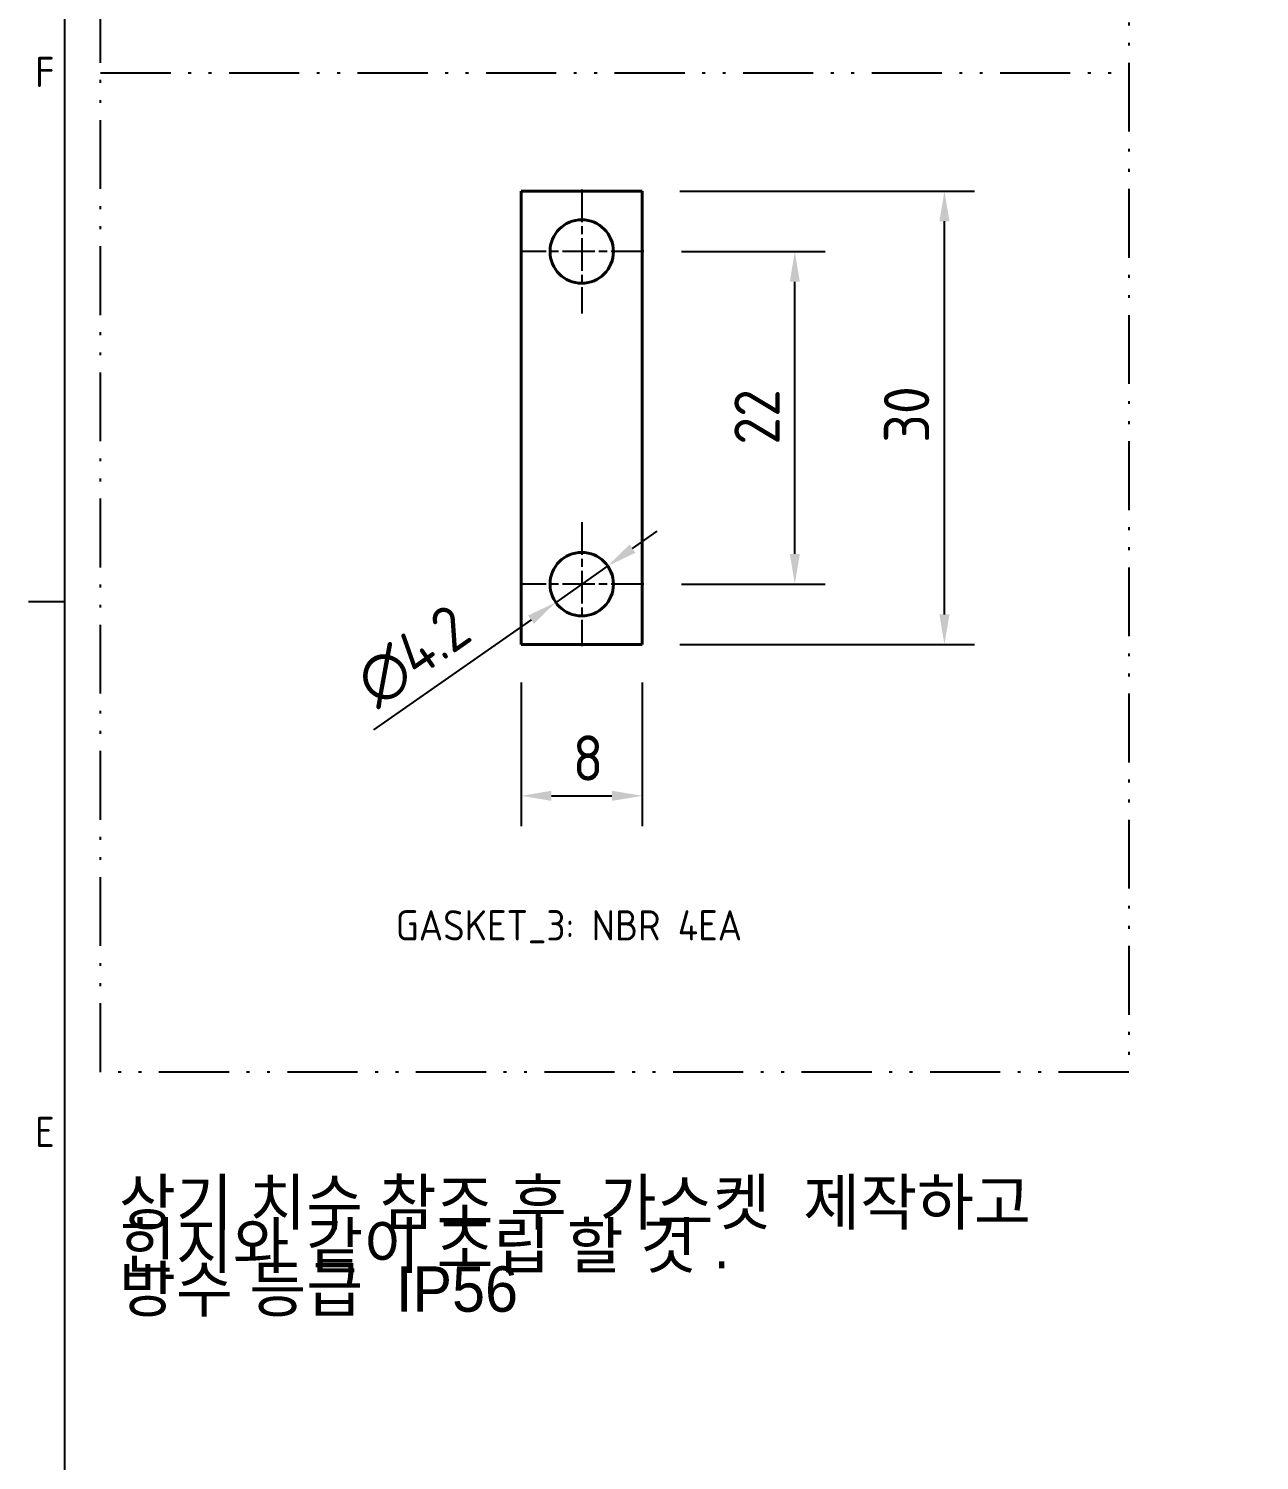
# Model space of a CAD drawing. Header units: millimetres. Extents: x 0 to 2378, y 0 to 1682.
# Drawn here: x 35.2 to 198.1, y 587.3 to 776.6 of the extents above; entities that cross this region are included whole.
import ezdxf

# ---------------------------------------------------------------- set-up
doc = ezdxf.new("R2010")
doc.units = ezdxf.units.MM
doc.header["$LTSCALE"] = 2
doc.linetypes.add('CHAIN', pattern=[0.3543, 0.2362, -0.0295, 0.0591, -0.0295])
doc.linetypes.add('DASH_DOUBLE_DOT', pattern=[0.4398, 0.24, -0.06, 0.0098, -0.06, 0.01, -0.06])
doc.layers.get('0').update_dxf_attribs({"color": 3, "lineweight": 25})
for name, color, linetype, lineweight in [('가시적인 것(ISO)', 3, 'Continuous', 40), ('경계(ISO)', 7, 'Continuous', 25), ('기호(ISO)', 5, 'Continuous', 25), ('스케치 형상(ISO)', 3, 'Continuous', 25), ('중심 표식(ISO)', 1, 'Continuous', 25), ('치수(ISO)', 2, 'Continuous', 25)]:
    doc.layers.add(name, color=color, linetype=linetype, lineweight=lineweight)
doc.styles.add('문자 텍스트_PSTEK_POSCO', font='isocp.shx')
doc.styles.add('치수 텍스트_PSTEK_POSCO', font='isocp.shx')
doc.dimstyles.new('치수_PSTEK_POSCO', dxfattribs={"dimscale": 2, "dimtxt": 3, "dimasz": 2, "dimexe": 2, "dimexo": 2.5, "dimgap": 1, "dimtad": 1, "dimrnd": 1e-08, "dimdsep": 46, "dimtxsty": '치수 텍스트_PSTEK_POSCO', "dimcen": 0.09, "dimdle": 10, "dimclrd": 7, "dimclre": 7, "dimclrt": 2, "dimadec": 1, "dimazin": 2, "dimtfac": 1, "dimtmove": 0, "dimatfit": 3, "dimfxl": 0, "dimtolj": 1, "dimlwd": -1, "dimlwe": -1, "dimarcsym": 0})

# ---------------------------------------------------------------- blocks, each defined once
blk = doc.blocks.new('경계 Default Border')
at = {"layer": '경계(ISO)'}
blk.add_line((20, 350.417), (17.6, 350.417), dxfattribs=at)
at = {"layer": '경계(ISO)', "flags": 128}
blk.add_lwpolyline([(20, 20), (20, 821), (1169, 821), (1169, 20), (20, 20)], dxfattribs=at)
at = {"layer": '경계(ISO)', "color": 2, "char_height": 2, "attachment_point": 7, "style": '문자 텍스트_PSTEK_POSCO'}
for s, insert in [('F', (18.03, 384.458)), ('E', (18.03, 314.356))]:
    blk.add_mtext(s, dxfattribs=dict(at, insert=insert))
blk = doc.blocks.new('*D131')
at = {"layer": 'Defpoints', "color": 0, "transparency": 16777216}
for p in [(116.6, 747.17), (136.6, 747.17), (116.6, 703.17)]:
    blk.add_point(p, dxfattribs=at)
at = {"layer": '치수(ISO)', "color": 7, "transparency": 16777216}
for p, q in [((121.6, 747.17), (140.6, 747.17)), ((136.6, 707.17), (136.6, 743.17)), ((121.6, 703.17), (140.6, 703.17))]:
    blk.add_line(p, q, dxfattribs=at)
for points in [[(135.94, 743.17), (137.27, 743.17), (136.6, 747.17)], [(135.94, 707.17), (137.27, 707.17), (136.6, 703.17)]]:
    blk.add_solid(points, dxfattribs=at)
at = {"layer": '치수(ISO)', "color": 2, "transparency": 16777216, "insert": (131.6, 721.61), "char_height": 6, "attachment_point": 4, "rotation": 90, "style": '치수 텍스트_PSTEK_POSCO'}
blk.add_mtext('\\A1;22', dxfattribs=at)
blk = doc.blocks.new('*D132')
at = {"layer": 'Defpoints', "color": 0, "transparency": 16777216}
for p in [(116.4, 755.17), (156.4, 755.17), (116.4, 695.17)]:
    blk.add_point(p, dxfattribs=at)
at = {"layer": '치수(ISO)', "color": 7, "transparency": 16777216}
for p, q in [((121.4, 755.17), (160.4, 755.17)), ((156.4, 699.17), (156.4, 751.17)), ((121.4, 695.17), (160.4, 695.17))]:
    blk.add_line(p, q, dxfattribs=at)
for points in [[(155.74, 751.17), (157.07, 751.17), (156.4, 755.17)], [(155.74, 699.17), (157.07, 699.17), (156.4, 695.17)]]:
    blk.add_solid(points, dxfattribs=at)
at = {"layer": '치수(ISO)', "color": 2, "transparency": 16777216, "insert": (151.4, 721.87), "char_height": 6, "attachment_point": 4, "rotation": 90, "style": '치수 텍스트_PSTEK_POSCO'}
blk.add_mtext('\\A1;30', dxfattribs=at)
blk = doc.blocks.new('*D134')
at = {"layer": 'Defpoints', "color": 0, "transparency": 16777216}
for p in [(100.4, 695.17), (116.4, 695.17), (116.4, 675.17)]:
    blk.add_point(p, dxfattribs=at)
at = {"layer": '치수(ISO)', "color": 7, "transparency": 16777216}
for p, q in [((100.4, 690.17), (100.4, 671.17)), ((116.4, 690.17), (116.4, 671.17)), ((104.4, 675.17), (112.4, 675.17))]:
    blk.add_line(p, q, dxfattribs=at)
for points in [[(104.4, 675.84), (104.4, 674.5), (100.4, 675.17)], [(112.4, 675.84), (112.4, 674.5), (116.4, 675.17)]]:
    blk.add_solid(points, dxfattribs=at)
at = {"layer": '치수(ISO)', "color": 2, "transparency": 16777216, "insert": (107.2, 680.17), "char_height": 6, "attachment_point": 4, "style": '치수 텍스트_PSTEK_POSCO'}
blk.add_mtext('\\A1;8', dxfattribs=at)
blk = doc.blocks.new('*D135')
at = {"layer": 'Defpoints', "color": 0, "transparency": 16777216}
for p in [(111.85, 705.58), (104.96, 700.76)]:
    blk.add_point(p, dxfattribs=at)
at = {"layer": '치수(ISO)', "color": 7, "transparency": 16777216}
for p, q in [((115.12, 707.87), (118.4, 710.16)), ((111.85, 705.58), (104.96, 700.76)), ((101.69, 698.47), (80.85, 683.89))]:
    blk.add_line(p, q, dxfattribs=at)
for points in [[(114.74, 708.42), (115.51, 707.32), (111.85, 705.58)], [(101.3, 699.02), (102.07, 697.92), (104.96, 700.76)]]:
    blk.add_solid(points, dxfattribs=at)
at = {"layer": '치수(ISO)', "color": 2, "transparency": 16777216, "insert": (79.62, 689.14), "char_height": 6, "attachment_point": 4, "rotation": 34.9729, "style": '치수 텍스트_PSTEK_POSCO'}
blk.add_mtext('\\A1;∅4.2', dxfattribs=at)

msp = doc.modelspace()

# ---------------------------------------------------------------- linework, layer by layer
at = {"layer": '가시적인 것(ISO)'}
for p, q in [((100.4043, 755.1702), (100.4043, 695.1702)), ((116.4043, 755.1702), (100.4043, 755.1702)), ((116.4043, 695.1702), (116.4043, 755.1702)), ((100.4043, 695.1702), (116.4043, 695.1702))]:
    msp.add_line(p, q, dxfattribs=at)
for centre in [(108.4043, 747.1702), (108.4043, 703.1702)]:
    msp.add_circle(centre, 4.2, dxfattribs=at)
at = {"layer": '스케치 형상(ISO)', "color": 6, "linetype": 'DASH_DOUBLE_DOT', "ltscale": 18.97216}
for p, q in [((44.7205, 638.6319), (44.7205, 1155.9572)), ((180.7904, 1155.9572), (180.7904, 638.6319))]:
    msp.add_line(p, q, dxfattribs=at)
at = {"layer": '스케치 형상(ISO)', "color": 6, "linetype": 'DASH_DOUBLE_DOT', "ltscale": 19.336903}
for p, q in [((44.7205, 770.7827), (180.7904, 770.7827)), ((180.7904, 638.6319), (44.7205, 638.6319))]:
    msp.add_line(p, q, dxfattribs=at)
at = {"layer": '중심 표식(ISO)', "linetype": 'CHAIN', "ltscale": 9.111801}
for p, q in [((108.4043, 755.3702), (108.4043, 738.9702)), ((116.6043, 747.1702), (100.2043, 747.1702)), ((108.4043, 711.3702), (108.4043, 694.9702)), ((116.6043, 703.1702), (100.2043, 703.1702))]:
    msp.add_line(p, q, dxfattribs=at)

# ---------------------------------------------------------------- block references
at = {"xscale": 2, "yscale": 2, "zscale": 2}
msp.add_blockref('경계 Default Border', (0, 0), dxfattribs=at)

# ---------------------------------------------------------------- texts
at = {"layer": '기호(ISO)', "color": 2, "insert": (83.7822, 657.8466), "char_height": 4, "width": 55.852933, "attachment_point": 4, "style": '문자 텍스트_PSTEK_POSCO'}
msp.add_mtext('{\\fISOCP|b0|i0;\\H4.0000;GASKET_3: NBR 4EA}', dxfattribs=at)
at = {"layer": '기호(ISO)', "color": 2, "insert": (47.1625, 615.3629), "char_height": 6, "width": 133.41736, "attachment_point": 4, "line_spacing_factor": 0.575154, "style": '문자 텍스트_PSTEK_POSCO'}
msp.add_mtext('{\\fGulim|b0|i0;\\H6.0000;상기 치수 참조 후  가스켓  제작하고\\P힌지와 같이 조립 할 것 .\\P방수 등급  IP56\\P}', dxfattribs=at)

# ---------------------------------------------------------------- dimensions: what is measured, and where the dimension line sits
at = {"layer": '치수(ISO)', "color": 7}
for base, p1, p2, angle, picture, middle in [((156.4043, 755.1702), (116.4043, 695.1702), (116.4043, 755.1702), 90, '*D132', (156.4043, 725.1702)), ((136.6043, 747.1702), (116.6043, 703.1702), (116.6043, 747.1702), 90, '*D131', (136.6043, 725.1702)), ((116.4043, 675.1702), (100.4043, 695.1702), (116.4043, 695.1702), 180, '*D134', (108.4043, 675.1702))]:
    dim = msp.add_linear_dim(base=base, p1=p1, p2=p2, angle=angle, dimstyle='치수_PSTEK_POSCO', override={"dimdec": 2, "dimlfac": 0.5, "dimtp": 0, "dimtm": 0, "dimtdec": 2, "dimtofl": 0, "dimatfit": 1}, dxfattribs=at)
    dim.commit()
    dim.dimension.update_dxf_attribs({"geometry": picture, "text_midpoint": middle, "dimtype": 160})
dim = msp.add_diameter_dim_2p(p1=(111.8459, 705.5776), p2=(104.9628, 700.7628), dimstyle='치수_PSTEK_POSCO', override={"dimdec": 2, "dimlfac": 0.5, "dimtp": 0, "dimtm": 0, "dimtdec": 2, "dimatfit": 2}, dxfattribs=at)
dim.commit()
dim.dimension.update_dxf_attribs({"geometry": '*D135', "text_midpoint": (88.5316, 689.2692), "dimtype": 163})

doc.saveas('drawing.dxf')
